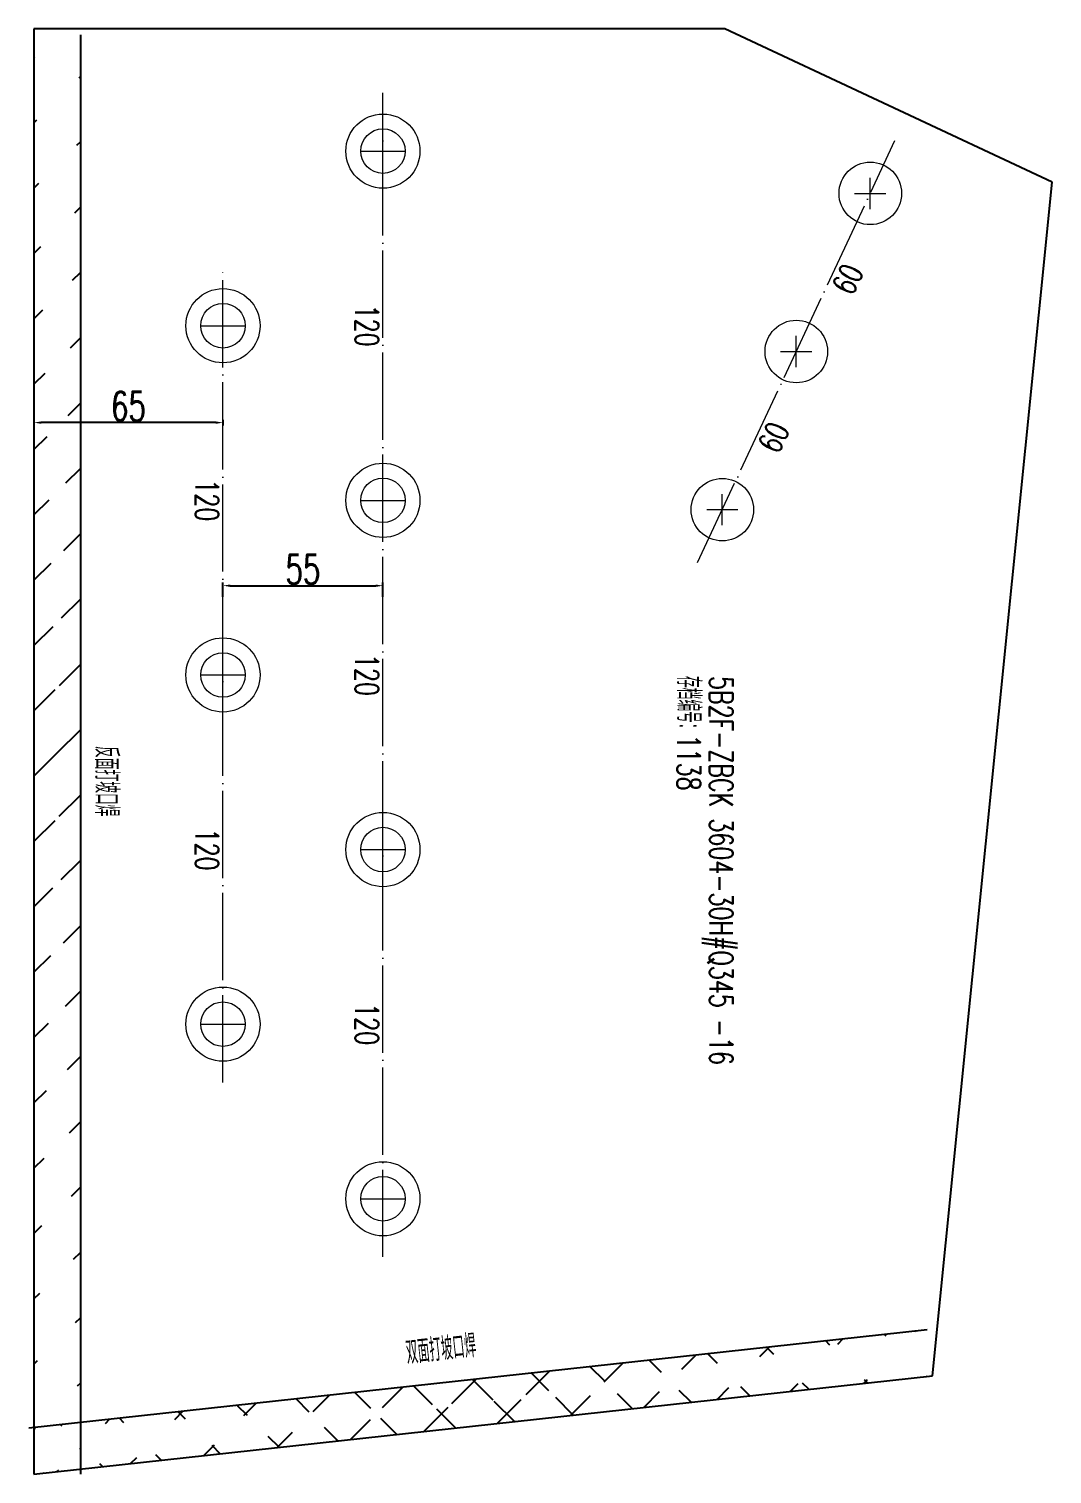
# Model space of a CAD drawing. Header units: millimetres. Extents: x -164 to 144402, y -33030 to 11430.
# Drawn here: x 17998.3 to 18350.1, y -24559.3 to -24062.6 of the extents above; entities that cross this region are included whole.
import ezdxf
from ezdxf.enums import TextEntityAlignment as Align

# ---------------------------------------------------------------- set-up
doc = ezdxf.new("R2010")
doc.units = ezdxf.units.MM
doc.header["$LTSCALE"] = 20
doc.header["$PDMODE"] = 1
doc.linetypes.add('DASHDOT2X', pattern=[1.75, 1.5, -0.125, 0, -0.125])
for name, color, linetype, lineweight in [('1', 7, 'Continuous', 25), ('11', 3, 'Continuous', 13), ('12', 7, 'Continuous', 13), ('5', 1, 'Continuous', 13), ('7', 2, 'DASHDOT2X', 13)]:
    doc.layers.add(name, color=color, linetype=linetype, lineweight=lineweight)
doc.styles.get("Standard").update_dxf_attribs({"font": 'simplex', "width": 0.7, "bigfont": 'gbhzfs.shx'})
doc.dimstyles.get("Standard").update_dxf_attribs({"dimtxt": 2.1, "dimasz": 1, "dimexe": 1.05, "dimexo": 0, "dimgap": 0.525, "dimtad": 1, "dimzin": 0, "dimdsep": 46, "dimtxsty": 'standard', "dimblk": 'OBLIQUE', "dimblk1": 'OBLIQUE', "dimblk2": 'OBLIQUE', "dimcen": 0.09, "dimadec": 0, "dimazin": 0, "dimtfac": 1, "dimtdec": 1, "dimtix": 1, "dimtmove": 0, "dimatfit": 3, "dimfxl": 0, "dimtolj": 1, "dimtzin": 0, "dimarcsym": 0})

# ---------------------------------------------------------------- blocks, each defined once
blk = doc.blocks.new('M24')
for p, q in [((0, -0.6), (0, 0.6)), ((-0.6, 0), (0.6, 0))]:
    blk.add_line(p, q)
for radius in [1, 0.6]:
    blk.add_circle((0, 0), radius)
blk = doc.blocks.new('M20')
for p, q in [((0, -0.5), (0, 0.5)), ((-0.5, 0), (0.5, 0))]:
    blk.add_line(p, q)
blk.add_circle((0, 0), 1)
blk = doc.blocks.new('*D24')
at = {"layer": '1', "color": 0, "lineweight": -2}
for p, q in [((18000, -24196.93), (18000, -24198.98)), ((18062.5, -24197.93), (18002.5, -24197.93)), ((18065, -24196.93), (18065, -24198.98))]:
    blk.add_line(p, q, dxfattribs=at)
at = {"layer": '1', "color": 0}
for points in [[(18002.5, -24197.52), (18002.5, -24198.35), (18000, -24197.93)], [(18062.5, -24197.52), (18062.5, -24198.35), (18065, -24197.93)]]:
    blk.add_solid(points, dxfattribs=at)
at = {"layer": 'Defpoints', "color": 0}
for p in [(18000, -24196.3), (18000, -24197.93), (18065, -24196.3)]:
    blk.add_point(p, dxfattribs=at)
at = {"layer": '1', "color": 0, "insert": (18032.5, -24192.31), "char_height": 10, "attachment_point": 5}
blk.add_mtext('65', dxfattribs=at)
blk = doc.blocks.new('*D25')
at = {"layer": '1', "color": 0, "lineweight": -2}
for p, q in [((18065, -24257.77), (18065, -24252.92)), ((18067.5, -24253.97), (18117.5, -24253.97)), ((18120, -24257.77), (18120, -24252.92))]:
    blk.add_line(p, q, dxfattribs=at)
at = {"layer": '1', "color": 0}
for points in [[(18067.5, -24253.56), (18067.5, -24254.39), (18065, -24253.97)], [(18117.5, -24253.56), (18117.5, -24254.39), (18120, -24253.97)]]:
    blk.add_solid(points, dxfattribs=at)
at = {"layer": 'Defpoints', "color": 0}
for p in [(18120, -24253.97), (18065, -24258.39), (18120, -24258.39)]:
    blk.add_point(p, dxfattribs=at)
at = {"layer": '1', "color": 0, "insert": (18092.5, -24248.35), "char_height": 10, "attachment_point": 5}
blk.add_mtext('55', dxfattribs=at)

msp = doc.modelspace()

# ---------------------------------------------------------------- hatches: boundary and pattern name
at = {"layer": '1'}
h = msp.add_hatch(dxfattribs=at)
h.set_pattern_fill('ANSI31', color=256, scale=5, style=0)
edge = h.paths.add_edge_path()
edge.add_line((18016, -24064.648), (18016, -24559.25))
edge.add_line((18000, -24062.648), (18000, -24559.25))
h = msp.add_hatch(dxfattribs=at)
h.set_pattern_fill('ANSI37', color=256, scale=5, style=0)
edge = h.paths.add_edge_path()
edge.add_line((17998.261, -24543.345), (18307.184, -24509.567))
edge.add_line((18000, -24559.25), (18308.923, -24525.472))

# ---------------------------------------------------------------- linework, layer by layer
for p, q in [((18237.605, -24062.648), (18000, -24062.648)), ((18000, -24062.648), (18000, -24559.25)), ((18016, -24064.648), (18016, -24559.25)), ((18350.109, -24115.312), (18237.605, -24062.648)), ((18308.923, -24525.472), (18350.109, -24115.312)), ((17998.261, -24543.345), (18307.184, -24509.567)), ((18000, -24559.25), (18308.923, -24525.472))]:
    msp.add_line(p, q, dxfattribs=at)
at = {"layer": '7'}
for p, q in [((18120, -24484.648), (18120, -24084.648)), ((18228.224, -24245.96), (18296.057, -24101.051)), ((18065, -24424.648), (18065, -24144.648))]:
    msp.add_line(p, q, dxfattribs=at)

# ---------------------------------------------------------------- block references
at = {"layer": '5'}
for name, p, xscale, yscale, zscale in [('M24', (18120, -24104.648), 12.75, 12.75, 12.75), ('M20', (18287.578, -24119.165), 10.75, 10.75, 10.75), ('M24', (18065, -24164.648), 12.75, 12.75, 12.75), ('M20', (18262.141, -24173.506), 10.75, 10.75, 10.75), ('M24', (18120, -24224.648), 12.75, 12.75, 12.75), ('M20', (18236.703, -24227.847), 10.75, 10.75, 10.75), ('M24', (18065, -24284.648), 12.75, 12.75, 12.75), ('M24', (18120, -24344.648), 12.75, 12.75, 12.75), ('M24', (18065, -24404.648), 12.75, 12.75, 12.75), ('M24', (18120, -24464.648), 12.75, 12.75, 12.75)]:
    msp.add_blockref(name, p, dxfattribs=dict(at, xscale=xscale, yscale=yscale, zscale=zscale))

# ---------------------------------------------------------------- texts
at = {"layer": '11', "width": 0.7}
for s, rotation, p in [('60', 64.91524, (18276.218, -24146.971)), ('120', 270, (18118.5, -24164.648)), ('60', 64.91524, (18250.78, -24201.312)), ('120', 270, (18063.5, -24224.648)), ('120', 270, (18118.5, -24284.648)), ('反面打坡口焊', 270, (18028.99, -24321.186)), ('120', 270, (18063.5, -24344.648)), ('120', 270, (18118.5, -24404.648))]:
    msp.add_text(s, height=8, rotation=rotation, dxfattribs=at).set_placement(p, align=Align.TOP_CENTER)
at = {"layer": '12', "width": 0.7}
for s, rotation, p in [('存档编号：1138 ', 270, (18218.751, -24285.007)), ('5B2F-ZBCK 3604-30H#Q345 -16 ', 270, (18229.951, -24285.007)), ('双面打坡口焊', 6.15767, (18128.64, -24523.927))]:
    msp.add_text(s, height=8, rotation=rotation, dxfattribs=at).set_placement(p, align=Align.BOTTOM_LEFT)

# ---------------------------------------------------------------- dimensions: what is measured, and where the dimension line sits
at = {"layer": '1'}
for p1, p2, distance, picture, middle in [((18065, -24196.303), (18000, -24196.303), 1.632, '*D24', (18032.5, -24192.31)), ((18065, -24258.393), (18120, -24258.393), 4.418, '*D25', (18092.5, -24248.35))]:
    dim = msp.add_aligned_dim(p1=p1, p2=p2, distance=distance, dimstyle='standard', override={"dimtxt": 10, "dimasz": 2.5, "dimexo": 0.625, "dimgap": 0.625, "dimzin": 8, "dimcen": 2.5, "dimtdec": 2, "dimtix": 0, "dimtolj": 0, "dimtzin": 8}, dxfattribs=at)
    dim.commit()
    dim.dimension.update_dxf_attribs({"geometry": picture, "text_midpoint": middle})

doc.saveas('drawing.dxf')
